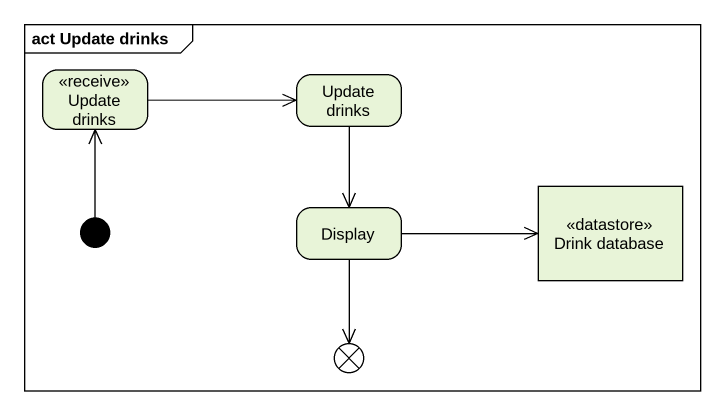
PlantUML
@startuml
mainframe act Update drinks
hide empty description
state "Update drinks" as Update_drinks <<receive>>
state "Update drinks" as Update_drinks_2
state Display
state "Drink database" as Drink_database <<datastore>>
state flowfinal1 <<end>>
[*] -up-> Update_drinks
Update_drinks -right-> Update_drinks_2
Update_drinks_2 --> Display
Display -right-> Drink_database
Display --> flowfinal1
@enduml
